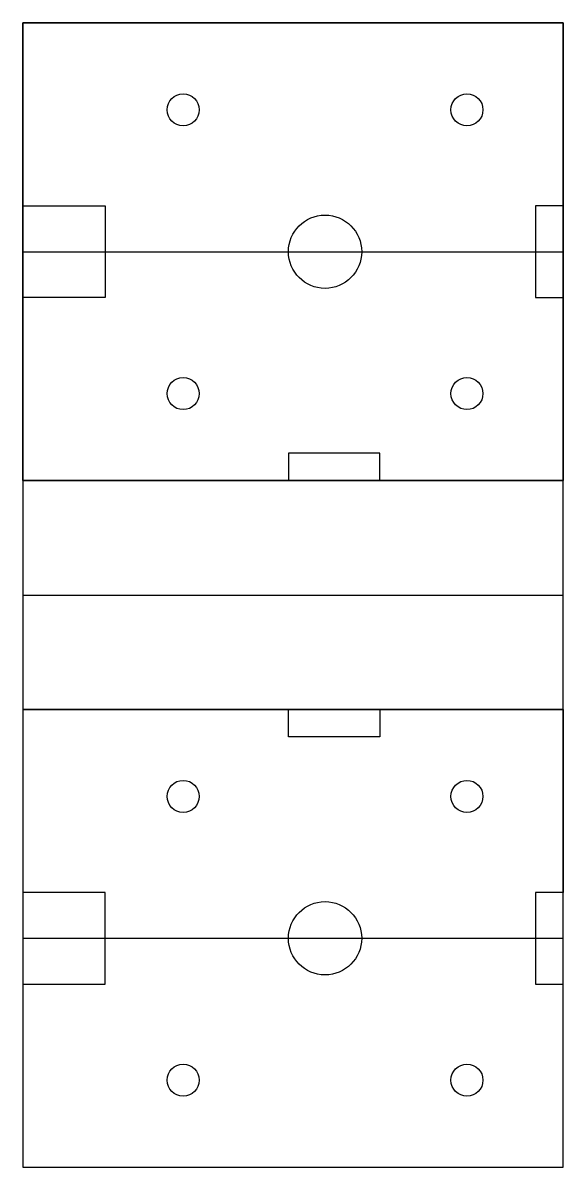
# Model space of a CAD drawing. Header units: millimetres. Extents: x 0 to 59, y 0 to 125.
import ezdxf

# ---------------------------------------------------------------- set-up
doc = ezdxf.new("R2010")
doc.units = ezdxf.units.MM
doc.layers.get('0').update_dxf_attribs({"linetype": 'CONTINUOUS'})

msp = doc.modelspace()

# ---------------------------------------------------------------- linework, layer by layer
for p, q in [((59, 125), (0, 125)), ((0, 125), (0, 75)), ((0, 75), (0, 125)), ((0, 125), (59, 125)), ((59, 75), (59, 125)), ((59, 125), (59, 75)), ((59, 125), (59, 105)), ((0, 100), (59, 100)), ((59, 75), (59, 95)), ((59, 75), (0, 75)), ((0, 75), (0, 50)), ((0, 75), (59, 75)), ((59, 50), (59, 75)), ((0, 62.5), (59, 62.5)), ((59, 50), (0, 50)), ((0, 50), (0, 0)), ((0, 50), (59, 50)), ((59, 0), (59, 50)), ((59, 50), (59, 30)), ((59, 30), (56, 30)), ((56, 30), (56, 20)), ((0, 25), (59, 25)), ((56, 20), (59, 20)), ((59, 0), (59, 20)), ((0, 0), (59, 0))]:
    msp.add_line(p, q)
for points in [[(9, 105), (9, 95), (0, 95), (0, 105)], [(59, 105), (56, 105), (56, 95), (59, 95)], [(29, 78), (29, 75), (39, 75), (39, 78)], [(29, 50), (39, 50), (39, 47), (29, 47)], [(9, 30), (0, 30), (0, 20), (9, 20)]]:
    msp.add_lwpolyline(points, close=True)
for centre, radius in [((17.5, 115.5), 1.75), ((48.5, 115.5), 1.75), ((33, 100), 4), ((17.5, 84.5), 1.75), ((48.5, 84.5), 1.75), ((17.5, 40.5), 1.75), ((48.5, 40.5), 1.75), ((33, 25), 4), ((17.5, 9.5), 1.75), ((48.5, 9.5), 1.75)]:
    msp.add_circle(centre, radius)

doc.saveas('drawing.dxf')
